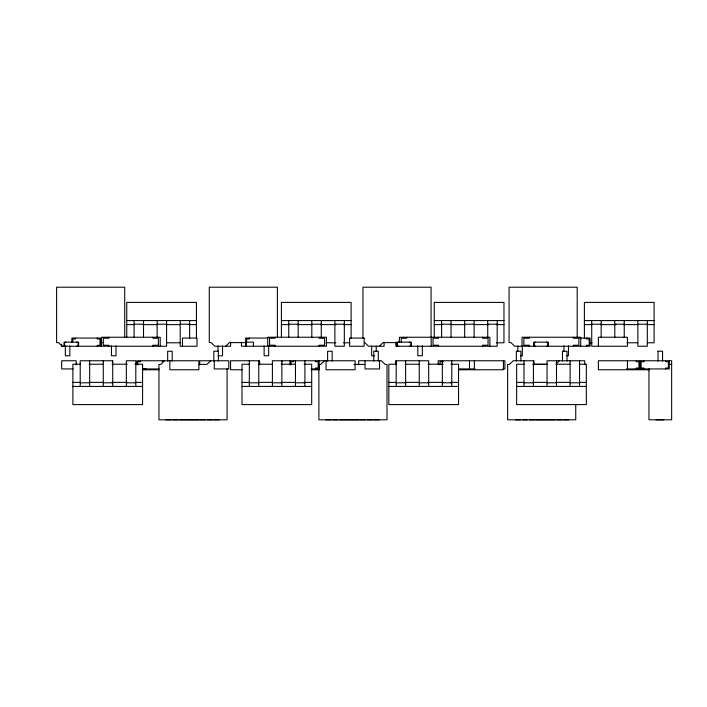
<?xml version="1.0" encoding="UTF-8"?>
<svg xmlns="http://www.w3.org/2000/svg" width="707" height="707" viewBox="0 0 707 707"><rect width="100%" height="100%" fill="white"/><g stroke="black" fill="none" stroke-linecap="round" stroke-linejoin="round"><path stroke-width="1.06" d="M164.501 360.764L160.869 364.397L158.96 364.397L158.96 419.799L227.08 419.799L227.08 368.745M210.633 360.764L207.001 364.397L198.393 364.397M225.71 346.236L229.342 342.603L246.557 342.603M324.433 360.764L320.801 364.397L318.892 364.397L318.892 419.799L387.012 419.799L387.012 364.397L385.103 364.397L381.471 360.764L358.679 360.764L358.679 364.856M379.385 346.236L383.017 342.603L397.007 342.603M556.4 363.672L559.299 360.764M126.747 320.571L196.44 320.571M281.413 320.571L351.114 320.571M434.266 320.571L503.967 320.571M584.397 320.571L654.09 320.571M134.074 324.204L143.521 324.204M157.14 324.204L166.587 324.204M180.214 324.204L189.653 324.204M288.748 324.204L298.186 324.204M311.814 324.204L321.261 324.204M334.879 324.204L344.327 324.204M441.601 324.204L451.039 324.204M464.667 324.204L474.114 324.204M487.733 324.204L497.18 324.204M591.724 324.204L601.171 324.204M614.798 324.204L624.237 324.204M637.864 324.204L647.312 324.204M126.747 324.619L134.365 324.619M143.079 324.619L157.237 324.619M167.038 324.619L180.108 324.619M188.822 324.619L196.44 324.619M281.413 324.619L289.039 324.619M297.753 324.619L311.911 324.619M320.616 324.619L335.869 324.619M343.487 324.619L351.114 324.619M434.266 324.619L441.893 324.619M450.606 324.619L464.764 324.619M474.565 324.619L488.723 324.619M496.341 324.619L503.967 324.619M584.397 324.619L592.024 324.619M600.729 324.619L615.983 324.619M623.601 324.619L637.758 324.619M647.559 324.619L654.09 324.619M267.856 338.061L245.691 338.061L245.691 346.236M579.917 338.061L590.089 338.061L590.089 346.236L514.616 346.236L510.984 342.603L509.075 342.603L509.075 287.201L577.195 287.201L577.195 337.168M100.341 342.603L102.497 342.603M167.038 342.78L180.108 342.78M326.068 342.78L335.869 342.78M343.487 342.78L350.018 342.78M496.341 342.78L503.967 342.78L503.967 302.402L434.266 302.402L434.266 337.442M589.841 342.78L592.024 342.78M626.87 342.78L637.758 342.78M647.559 342.78L654.09 342.78L654.09 302.402L584.397 302.402L584.397 338.512M658.023 351.238L662.565 351.202L662.565 361.144M566.793 355.762L568.472 355.762L568.472 345.856M218.074 355.798L222.537 355.798L222.537 345.988M374.524 355.798L371.661 355.798L371.661 345.988M520.652 355.798L522.34 355.798L522.34 345.988M443.307 361.763L440.001 361.763L440.001 364.759M80.51 364.22L72.883 364.22L72.883 404.598L142.584 404.598L142.584 364.22L134.957 364.22M89.223 364.22L103.381 364.22M112.095 364.22L127.34 364.22M249.624 364.22L241.997 364.22L241.997 404.598L311.699 404.598L311.699 364.22L304.072 364.22M258.329 364.22L272.487 364.22M281.2 364.22L295.358 364.22M396.477 364.22L388.859 364.22L388.859 404.598L458.551 404.598L458.551 364.22L450.933 364.22M405.191 364.22L419.348 364.22M428.062 364.22L443.307 364.22M524.267 364.22L516.64 364.22L516.64 404.598L586.342 404.598L586.342 364.22L579.811 364.22M532.981 364.22L547.138 364.22M555.852 364.22L570.01 364.22M354.03 364.397L364.785 364.397M533.078 364.397L547.059 364.397M668.928 364.397L671.65 364.397M142.487 368.762L145.792 368.762L145.792 369.761M73.104 368.939L61.686 368.939L61.686 360.764L76.223 360.764L76.223 364.856M142.699 368.939L159.048 368.939M311.089 368.939L319.078 368.939L319.078 360.764M458.401 368.939L475.113 368.939M502.827 368.939L504.904 368.939L504.904 360.764L438.163 360.764L438.163 364.759M626.42 368.939L639.862 368.939L639.862 360.764M142.646 369.761L158.995 369.761M242.386 369.761L230.553 369.761L230.553 360.764L259.61 360.764L259.61 364.759M311.743 369.761L319.44 369.761M458.71 369.761L503.428 369.761L503.428 360.764M649.706 369.761L598.378 369.761L598.378 360.764L671.65 360.764L671.65 419.799L648.946 419.799L648.946 368.745M72.883 382.381L80.51 382.381M89.223 382.381L103.381 382.381M112.095 382.381L127.34 382.381M134.957 382.381L142.584 382.381M241.997 382.381L249.624 382.381M258.329 382.381L272.487 382.381M281.2 382.381L295.358 382.381M304.072 382.381L311.699 382.381M388.859 382.381L396.477 382.381M405.191 382.381L419.348 382.381M428.062 382.381L443.307 382.381M450.933 382.381L458.551 382.381M516.64 382.381L524.267 382.381M532.981 382.381L547.138 382.381M555.852 382.381L570.01 382.381M579.811 382.381L586.342 382.381M80.218 382.796L89.665 382.796M103.284 382.796L112.731 382.796M126.35 382.796L135.797 382.796M249.324 382.796L258.771 382.796M272.398 382.796L281.846 382.796M295.464 382.796L304.911 382.796M396.185 382.796L405.632 382.796M419.251 382.796L428.698 382.796M442.326 382.796L451.773 382.796M523.975 382.796L533.423 382.796M547.041 382.796L556.489 382.796M570.107 382.796L579.554 382.796M72.883 386.429L142.584 386.429M241.997 386.429L311.699 386.429M388.859 386.429L458.551 386.429M516.64 386.429L586.342 386.429M165.977 419.834L170.988 419.834M172.862 419.834L177.872 419.834M179.737 419.834L184.748 419.834M185.641 419.834L192.428 419.834M192.878 419.834L199.18 419.834M200.399 419.834L205.41 419.834M207.284 419.834L212.294 419.834M214.168 419.834L219.17 419.834M325.909 419.834L330.92 419.834M332.803 419.834L337.805 419.834M339.678 419.834L344.689 419.834M345.573 419.834L352.369 419.834M352.811 419.834L359.121 419.834M360.34 419.834L365.342 419.834M367.225 419.834L372.227 419.834M374.1 419.834L379.111 419.834M515.527 419.834L520.538 419.834M522.411 419.834L527.413 419.834M529.296 419.834L534.298 419.834M535.526 419.834L541.827 419.834M542.269 419.834L549.065 419.834M549.949 419.834L554.96 419.834M556.833 419.834L561.844 419.834M563.718 419.834L568.728 419.834M656.176 419.834L663.776 419.834M364.856 342.603L368.488 346.236L384.104 346.236L384.104 342.144M62.145 346.236L58.513 342.603L56.604 342.603L56.604 287.201L124.715 287.201L124.715 337.168M669.29 360.764L669.29 368.939L640.224 368.939L640.224 360.764M665.658 360.764L665.658 361.675L668.38 361.675L668.38 368.029L665.658 368.029L665.658 368.939M658.023 351.202L658.023 361.144M647.312 320.571L647.312 346.236L637.864 346.236L637.864 320.571M643.856 360.764L643.856 361.675L641.134 361.675L641.134 368.029L643.856 368.029L643.856 368.939M636.229 360.764L636.229 361.675L638.951 361.675L638.951 368.029L636.229 368.029L636.229 368.939M627.445 360.764L627.445 369.761M624.237 320.571L624.237 337.557M614.798 320.571L614.798 337.557M601.171 320.571L601.171 337.557M598.378 346.236L598.378 337.239L627.445 337.239L627.445 346.236L591.724 346.236L591.724 320.571M586.457 338.061L586.457 338.971L589.187 338.971L589.187 345.325L586.457 345.325L586.457 346.236M584.76 364.759L584.76 360.764L547.041 360.764L547.041 386.429M580.712 346.236L580.712 337.239L522.022 337.239L522.022 346.236M579.554 360.764L579.554 386.429M575.745 404.59L575.745 419.799L507.626 419.799L507.626 364.397L509.535 364.397L513.167 360.764L533.962 360.764L533.962 364.856M573.377 337.239L573.377 338.238L578.883 338.238L578.883 345.237L573.377 345.237L573.377 346.236M570.107 360.764L570.107 386.429M567.023 361.144L567.023 351.238L562.48 351.238L562.48 361.144M563.939 345.856L563.939 351.361M556.489 360.764L556.489 386.429M548.314 346.236L548.314 342.144L533.785 342.144L533.785 346.236M546.493 342.144L547.863 342.603L547.863 345.776L546.493 346.236M535.597 342.144L534.236 342.603L534.236 345.776L535.597 346.236M533.423 360.764L533.423 386.429M529.357 337.239L529.357 338.238L523.852 338.238L523.852 345.237L529.357 345.237L529.357 346.236M523.975 360.764L523.975 386.429M520.882 361.012L520.882 351.202L516.34 351.202L516.34 361.012M517.798 345.988L517.798 351.441M497.18 320.571L497.18 346.236L395.849 346.236L395.849 342.241M489.898 346.236L489.898 337.239L399.411 337.239L399.411 342.241M487.733 320.571L487.733 337.557M482.554 337.239L482.554 338.238L488.06 338.238L488.06 345.237L482.554 345.237L482.554 346.236M474.362 360.764L474.362 369.761M474.114 320.571L474.114 337.557M469.483 360.764L469.483 368.939M464.667 320.571L464.667 337.557M451.773 360.764L451.773 386.429M451.039 320.571L451.039 337.557M442.326 360.764L442.326 386.429M441.601 320.571L441.601 337.557M438.534 337.239L438.534 338.238L433.029 338.238L433.029 345.237L438.534 345.237L438.534 346.236M431.199 337.239L431.199 346.236M431.058 337.168L431.058 287.201L362.947 287.201L362.947 338.255M428.698 386.429L428.698 360.764L395.849 360.764L395.849 364.759M422.344 345.856L422.344 355.762L417.802 355.762L417.802 345.856M419.251 360.764L419.251 386.429M411.35 346.236L411.35 342.144L396.821 342.144L396.821 346.236M409.539 342.144L410.9 342.603L410.9 345.776L409.539 346.236M406.746 337.239L406.746 338.238L401.249 338.238L401.249 342.241M405.632 360.764L405.632 386.429M398.642 342.144L397.272 342.603L397.272 345.776L398.642 346.236M396.185 360.764L396.185 386.429M379.562 360.764L379.562 368.939L365.033 368.939L365.033 360.764M378.298 361.012L378.298 351.202L373.756 351.202L373.756 361.012M376.204 345.988L376.204 351.441M351.114 338.512L351.114 302.402L281.413 302.402L281.413 337.442M344.327 320.571L344.327 346.236L334.879 346.236L334.879 320.571M332.157 361.144L332.157 351.238L327.615 351.238L327.615 361.144M326.051 360.764L326.051 369.761L355.108 369.761L355.108 360.764L272.398 360.764L272.398 386.429M321.261 320.571L321.261 337.557M319.078 337.239L319.078 338.238L324.584 338.238L324.584 345.237L319.078 345.237L319.078 346.236M315.446 360.764L315.446 361.675L318.168 361.675L318.168 368.029L315.446 368.029L315.446 368.939M311.814 320.571L311.814 337.557M304.911 360.764L304.911 386.429M298.186 320.571L298.186 337.557M295.464 360.764L295.464 386.429M293.652 360.764L293.652 361.675L290.922 361.675L290.922 364.856M290.011 360.764L290.011 364.856M288.748 320.571L288.748 337.557M282.022 360.764L282.022 361.763M281.846 360.764L281.846 386.429M277.391 337.168L277.391 287.201L209.272 287.201L209.272 342.603L211.181 342.603L214.813 346.236L230.615 346.236L230.615 342.144M275.058 337.239L275.058 338.238L269.553 338.238L269.553 345.237L275.058 345.237L275.058 346.236M268.669 345.856L268.669 355.762L264.135 355.762L264.135 345.856M267.714 346.236L267.714 337.239L326.413 337.239L326.413 346.236L241.449 346.236L241.449 342.241M258.771 360.764L258.771 386.429M253.415 346.236L253.415 342.144L246.151 342.144L246.151 346.236M249.324 338.061L249.324 338.971L246.602 338.971L246.602 342.144M249.324 360.764L249.324 386.429M218.357 361.012L218.357 351.202L213.814 351.202L213.814 361.012M217.995 345.988L217.995 351.441M214.274 360.764L214.274 368.939L228.803 368.939L228.803 360.764L199.736 360.764L199.736 364.856M196.44 338.512L196.44 302.402L126.747 302.402L126.747 337.442M189.653 320.571L189.653 338.635M182.486 346.236L182.486 338.061L197.014 338.061L197.014 346.236L180.214 346.236L180.214 320.571M172.216 361.144L172.216 351.238L167.674 351.238L167.674 361.144M169.83 360.764L169.83 369.761L198.897 369.761L198.897 360.764L136.893 360.764L136.893 364.856M166.587 320.571L166.587 346.236L61.686 346.236L61.686 344.194M162.318 360.764L162.318 361.675M160.206 346.236L160.206 337.239L101.516 337.239L101.516 346.236M157.14 320.571L157.14 337.557M152.871 337.239L152.871 338.238L158.377 338.238L158.377 345.237L152.871 345.237L152.871 346.236M143.521 320.571L143.521 337.557M140.525 360.764L140.525 361.675L137.794 361.675L137.794 364.856M135.797 386.429L135.797 360.764L126.35 360.764L126.35 386.429M134.074 320.571L134.074 337.557M116.001 345.856L116.001 355.762L111.459 355.762L111.459 345.856M112.731 386.429L112.731 360.764L80.218 360.764L80.218 386.429M112.484 360.764L112.484 364.759M108.851 337.239L108.851 338.238L103.346 338.238L103.346 345.237L108.851 345.237L108.851 346.236M103.284 360.764L103.284 386.429M100.924 346.236L100.924 338.061L71.858 338.061L71.858 342.144M97.292 338.061L97.292 338.971L100.014 338.971L100.014 345.325L97.292 345.325L97.292 346.236M89.665 360.764L89.665 386.429M78.583 346.236L78.583 342.144L64.054 342.144L64.054 346.236M76.763 342.144L78.124 342.603L78.124 345.776L76.763 346.236M75.49 338.061L75.49 338.971L72.768 338.971L72.768 342.144M69.86 345.988L69.86 355.798L65.318 355.798L65.318 345.988M65.866 342.144L64.505 342.603L64.505 345.776L65.866 346.236M364.123 338.061L349.594 338.061L349.594 346.236L364.123 346.236L364.123 338.061"/></g></svg>
